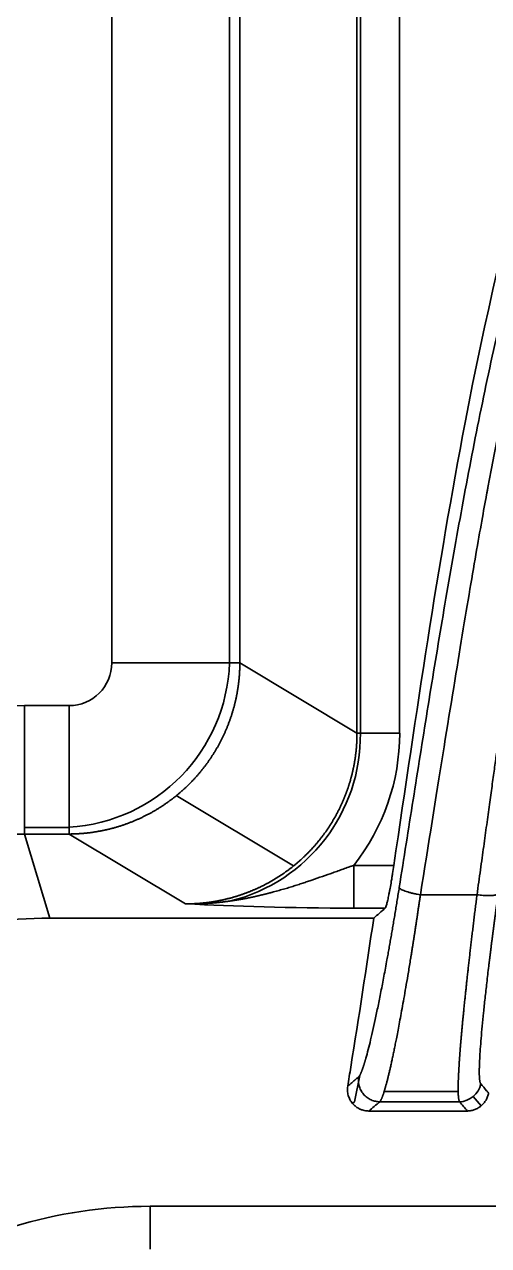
# Model space of a CAD drawing. Header units: millimetres. Extents: x 5 to 1651, y 545 to 1674.
# Drawn here: x 365.7 to 376.53, y 746.6 to 775.1 of the extents above; entities that cross this region are included whole.
import ezdxf

# ---------------------------------------------------------------- set-up
doc = ezdxf.new("R2010")
doc.units = ezdxf.units.MM
doc.layers.add('10', color=7, linetype='Continuous', true_color=0xffffff)

msp = doc.modelspace()

# ---------------------------------------------------------------- linework, layer by layer
at = {"layer": '10', "color": 7, "linetype": 'Continuous', "lineweight": 35}
for p, q in [((367.738, 760.2), (367.738, 896.879)), ((370.487, 896.879), (370.487, 760.2)), ((370.727, 896.879), (370.727, 760.2)), ((373.461, 758.562), (373.461, 806.556)), ((373.541, 806.551), (373.541, 758.562)), ((374.457, 806.54), (374.457, 758.562)), ((370.727, 760.2), (367.738, 760.2)), ((370.727, 760.2), (373.461, 758.562)), ((365.697, 759.203), (366.739, 759.203)), ((365.697, 756.207), (365.697, 759.203)), ((366.739, 756.207), (366.739, 759.203)), ((374.457, 758.562), (373.461, 758.562)), ((371.977, 755.463), (369.241, 757.102)), ((365.697, 756.356), (366.739, 756.356)), ((366.739, 756.207), (365.697, 756.207)), ((365.697, 756.207), (366.291, 754.244)), ((369.461, 754.576), (366.739, 756.207)), ((373.386, 755.476), (374.321, 755.476)), ((373.386, 754.477), (373.386, 755.476)), ((374.122, 754.477), (373.386, 754.477)), ((373.852, 754.244), (366.291, 754.244)), ((373.402, 749.958), (373.524, 750.571)), ((375.824, 750.203), (374.096, 750.203)), ((373.357, 749.92), (373.402, 749.958)), ((376.176, 750.083), (376.361, 749.867)), ((373.738, 749.744), (376.04, 749.744)), ((368.629, 747.52), (381.179, 747.52)), ((368.629, 746.522), (368.629, 747.52))]:
    msp.add_line(p, q, dxfattribs=at)
for centre, major_axis, ratio, start_param, end_param in [((366.734, 760.204), (0.862, -0.517), 0.99484, 5.254374, 6.820609), ((366.472, 760.361), (3.449, -2.066), 0.99484, 5.316369, 6.784767), ((365.708, 746.185), (3.773, -12.461), 0.998504, 2.848006, 3.435179), ((369.525, 758.532), (3.449, -2.066), 0.99484, 5.49991, 6.832552), ((369.438, 758.585), (4.312, -2.583), 0.99484, 6.155236, 6.820609), ((366.299, 744.23), (2.902, -9.585), 0.998504, 2.848006, 3.435179), ((368.638, 736.505), (3.192, -10.544), 0.998504, 2.848006, 3.435179)]:
    msp.add_ellipse(centre, major_axis=major_axis, ratio=ratio, start_param=start_param, end_param=end_param, dxfattribs=at)
for points, knots in [([(393.429, 828.539), (393.429, 823.864), (392.121, 815.206), (390.054, 802.407), (387.103, 792.701), (383.096, 785.323), (378.647, 777.155), (376.059, 767.403), (374.851, 759.05), (374.321, 755.476)], [0, 0, 0, 0, 0.185733, 0.344916, 0.5041, 0.588915, 0.67373, 0.866016, 1, 1, 1, 1]), ([(374.448, 754.96), (374.555, 755.637), (374.663, 756.319), (374.88, 757.691), (374.99, 758.382), (375.214, 759.773), (375.329, 760.473), (375.566, 761.881), (375.689, 762.59), (375.946, 764.015), (376.081, 764.732), (376.366, 766.173), (376.517, 766.898), (376.839, 768.356), (377.01, 769.088), (377.38, 770.561), (377.578, 771.301), (378.006, 772.789), (378.236, 773.537), (378.735, 775.039), (379.004, 775.794), (379.59, 777.312), (379.905, 778.074), (380.335, 779.032), (380.422, 779.224), (380.601, 779.609), (380.692, 779.801), (380.97, 780.379), (381.162, 780.765), (381.755, 781.929), (382.172, 782.71), (383.032, 784.289), (383.474, 785.086), (384.361, 786.703), (384.807, 787.522), (385.459, 788.773), (385.673, 789.194), (385.989, 789.831), (386.145, 790.152), (386.324, 790.528), (386.413, 790.718), (386.457, 790.812), (386.479, 790.86), (386.49, 790.883), (386.495, 790.895), (386.498, 790.901), (386.499, 790.904), (386.5, 790.905), (386.5, 790.906), (386.501, 790.907), (386.86, 791.685), (387.529, 793.251), (388.406, 795.624), (389.171, 798.016), (389.617, 799.618), (390.036, 801.223), (390.231, 802.027), (390.6, 803.634), (390.946, 805.242), (391.411, 807.648), (391.835, 810.045), (392.097, 811.633), (392.29, 812.819), (392.353, 813.213), (392.479, 814.001), (392.541, 814.393), (392.727, 815.568), (392.971, 817.128), (393.308, 819.445), (393.598, 821.744), (393.824, 824.025), (393.971, 826.29), (394.007, 827.791), (394.007, 828.539)], [0, 0, 0, 0, 0.03125, 0.03125, 0.0625, 0.0625, 0.09375, 0.09375, 0.125, 0.125, 0.15625, 0.15625, 0.1875, 0.1875, 0.21875, 0.21875, 0.25, 0.25, 0.28125, 0.28125, 0.3125, 0.3125, 0.34375, 0.34375, 0.351562, 0.351562, 0.359375, 0.359375, 0.375, 0.375, 0.40625, 0.40625, 0.4375, 0.4375, 0.46875, 0.46875, 0.484375, 0.484375, 0.492187, 0.496094, 0.498047, 0.499023, 0.499512, 0.499756, 0.499878, 0.499939, 0.499969, 0.499985, 0.499985, 0.5, 0.5, 0.53125, 0.5625, 0.59375, 0.625, 0.625, 0.65625, 0.65625, 0.6875, 0.71875, 0.75, 0.78125, 0.78125, 0.796875, 0.796875, 0.8125, 0.8125, 0.84375, 0.875, 0.90625, 0.9375, 0.96875, 1, 1, 1, 1]), ([(394.506, 828.539), (394.506, 827.272), (394.444, 825.856), (394.258, 823.506), (394.18, 822.685), (394.041, 821.398), (393.965, 820.741), (393.867, 819.949), (393.815, 819.547), (393.788, 819.344), (393.775, 819.243), (393.768, 819.192), (393.765, 819.166), (393.763, 819.154), (393.762, 819.147), (393.762, 819.144), (393.762, 819.143), (393.761, 819.142), (393.761, 819.141), (393.761, 819.141), (393.761, 819.141), (393.585, 817.818), (393.369, 816.339), (392.984, 813.888), (392.845, 813.033), (392.622, 811.691), (392.507, 811.006), (392.366, 810.181), (392.294, 809.762), (392.257, 809.551), (392.239, 809.445), (392.23, 809.392), (392.225, 809.366), (392.223, 809.354), (392.222, 809.347), (392.221, 809.343), (391.885, 807.411), (391.526, 805.577), (390.756, 802.102), (390.347, 800.459), (389.478, 797.364), (389.019, 795.912), (388.294, 793.877), (388.045, 793.222), (387.664, 792.275), (387.471, 791.811), (387.241, 791.285), (387.126, 791.025), (387.068, 790.897), (387.039, 790.833), (387.024, 790.801), (387.017, 790.785), (387.013, 790.777), (387.011, 790.773), (387.01, 790.771), (387.01, 790.77), (387.01, 790.769), (387.01, 790.769), (387.009, 790.769), (387.009, 790.769), (386.851, 790.423), (386.426, 789.546), (385.461, 787.676), (384.599, 786.061), (383.871, 784.711), (383.615, 784.238), (383.21, 783.494), (383.002, 783.113), (382.751, 782.654), (382.623, 782.421), (382.559, 782.303), (382.526, 782.244), (382.51, 782.214), (382.502, 782.199), (382.498, 782.192), (382.496, 782.188), (382.495, 782.187), (382.494, 782.186), (382.494, 782.185), (382.494, 782.185), (382.494, 782.185), (381.732, 780.796), (381.038, 779.364), (380.096, 777.152), (379.65, 776.03), (379.174, 774.693), (378.947, 774.018), (378.836, 773.678), (378.781, 773.508), (378.754, 773.423), (378.74, 773.38), (378.734, 773.359), (378.73, 773.348), (378.729, 773.343), (378.728, 773.34), (378.727, 773.339), (378.727, 773.338), (378.727, 773.338), (378.727, 773.338), (378.309, 772.017), (377.913, 770.589), (377.353, 768.286), (377.172, 767.491), (376.908, 766.26), (376.779, 765.634), (376.631, 764.886), (376.558, 764.508), (376.522, 764.317), (376.504, 764.222), (376.495, 764.174), (376.49, 764.15), (376.488, 764.138), (376.487, 764.132), (376.487, 764.129), (376.486, 764.128), (376.486, 764.127), (376.486, 764.127), (376.486, 764.127), (376.486, 764.127), (376.486, 764.126), (376.418, 763.764), (376.251, 762.831), (376.024, 761.482), (375.767, 759.925), (375.623, 759.042), (375.305, 757.071), (375.131, 755.982), (374.941, 754.79)], [0, 0, 0, 0, 0.0625, 0.0625, 0.09375, 0.09375, 0.109375, 0.117187, 0.121094, 0.123047, 0.124023, 0.124512, 0.124756, 0.124878, 0.124939, 0.124969, 0.124985, 0.124992, 0.124996, 0.124996, 0.125, 0.125, 0.1875, 0.1875, 0.21875, 0.21875, 0.234375, 0.242187, 0.246094, 0.248047, 0.249023, 0.249512, 0.249756, 0.249878, 0.249878, 0.25, 0.25, 0.3125, 0.3125, 0.375, 0.375, 0.4375, 0.4375, 0.46875, 0.46875, 0.484375, 0.492187, 0.496094, 0.498047, 0.499023, 0.499512, 0.499756, 0.499878, 0.499939, 0.499969, 0.499985, 0.499992, 0.499996, 0.499996, 0.5, 0.5, 0.53125, 0.5625, 0.59375, 0.59375, 0.609375, 0.609375, 0.617187, 0.621094, 0.623047, 0.624023, 0.624512, 0.624756, 0.624878, 0.624939, 0.624969, 0.624985, 0.624992, 0.624996, 0.624996, 0.625, 0.625, 0.6875, 0.6875, 0.71875, 0.734375, 0.742187, 0.746094, 0.748047, 0.749023, 0.749512, 0.749756, 0.749878, 0.749939, 0.749969, 0.749985, 0.749992, 0.749992, 0.75, 0.75, 0.8125, 0.8125, 0.84375, 0.84375, 0.859375, 0.867187, 0.871094, 0.873047, 0.874023, 0.874512, 0.874756, 0.874878, 0.874939, 0.874969, 0.874985, 0.874992, 0.874996, 0.874998, 0.874998, 0.875, 0.875, 0.90625, 0.9375, 0.9375, 0.96875, 0.96875, 1, 1, 1, 1]), ([(376.263, 754.79), (376.276, 754.888), (376.303, 755.082), (376.343, 755.368), (376.381, 755.644), (376.418, 755.912), (376.453, 756.17), (376.488, 756.419), (376.521, 756.659), (376.553, 756.889), (376.583, 757.11), (376.613, 757.322), (376.641, 757.525), (376.668, 757.718), (376.693, 757.903), (376.717, 758.078), (376.74, 758.243), (376.762, 758.4), (376.782, 758.547), (376.802, 758.685), (376.819, 758.813), (376.836, 758.933), (376.851, 759.043), (376.865, 759.144), (376.878, 759.235), (376.889, 759.318), (376.9, 759.391), (376.909, 759.454), (376.916, 759.509), (376.923, 759.554), (376.935, 759.643), (376.955, 759.78), (376.982, 759.966), (377.009, 760.151), (377.035, 760.334), (377.062, 760.515), (377.088, 760.695), (377.115, 760.873), (377.141, 761.05), (377.168, 761.225), (377.194, 761.398), (377.22, 761.57), (377.246, 761.74), (377.272, 761.909), (377.298, 762.076), (377.323, 762.241), (377.349, 762.405), (377.375, 762.567), (377.4, 762.727), (377.426, 762.886), (377.451, 763.043), (377.476, 763.199), (377.502, 763.353), (377.527, 763.505), (377.552, 763.656), (377.577, 763.805), (377.601, 763.953), (377.626, 764.099), (377.651, 764.243), (377.711, 764.592), (377.808, 765.141), (377.946, 765.887), (378.087, 766.619), (378.232, 767.337), (378.38, 768.041), (378.532, 768.732), (378.687, 769.409), (378.846, 770.072), (379.008, 770.721), (379.174, 771.356), (379.343, 771.977), (379.515, 772.584), (379.691, 773.178), (379.837, 773.651), (379.952, 774.01), (380.034, 774.26), (380.118, 774.511), (380.205, 774.764), (380.293, 775.017), (380.384, 775.272), (380.477, 775.527), (380.572, 775.784), (380.669, 776.043), (380.769, 776.302), (380.87, 776.563), (380.974, 776.824), (381.08, 777.087), (381.189, 777.351), (381.299, 777.617), (381.412, 777.883), (381.527, 778.151), (381.644, 778.42), (381.764, 778.69), (381.885, 778.961), (382.009, 779.233), (382.135, 779.507), (382.263, 779.781), (382.394, 780.057), (382.527, 780.334), (382.661, 780.613), (382.798, 780.892), (382.938, 781.173), (383.079, 781.455), (383.223, 781.738), (383.369, 782.022), (383.517, 782.308), (383.663, 782.587), (383.822, 782.886), (384.006, 783.233), (384.235, 783.662), (384.508, 784.173), (384.763, 784.649), (384.982, 785.06), (385.148, 785.371), (385.304, 785.665), (385.451, 785.942), (385.589, 786.202), (385.716, 786.445), (385.835, 786.671), (386.005, 786.998), (386.226, 787.425), (386.494, 787.955), (386.751, 788.47), (386.995, 788.97), (387.227, 789.454), (387.447, 789.923), (387.654, 790.376), (387.849, 790.815), (388.008, 791.184), (388.137, 791.491), (388.24, 791.74), (388.342, 791.99), (388.444, 792.242), (388.544, 792.496), (388.644, 792.751), (388.743, 793.008), (388.84, 793.267), (388.937, 793.527), (389.033, 793.789), (389.129, 794.053), (389.223, 794.319), (389.316, 794.586), (389.409, 794.855), (389.501, 795.125), (389.591, 795.397), (389.681, 795.671), (389.77, 795.947), (389.859, 796.224), (389.946, 796.503), (390.032, 796.784), (390.118, 797.066), (390.203, 797.35), (390.286, 797.635), (390.369, 797.923), (390.451, 798.212), (390.533, 798.502), (390.613, 798.795), (390.692, 799.089), (390.771, 799.385), (390.848, 799.682), (390.925, 799.981), (391.023, 800.368), (391.141, 800.847), (391.278, 801.423), (391.414, 802.016), (391.55, 802.625), (391.686, 803.249), (391.82, 803.89), (391.954, 804.547), (392.088, 805.221), (392.221, 805.91), (392.353, 806.615), (392.485, 807.337), (392.616, 808.075), (392.746, 808.828), (392.85, 809.446), (392.929, 809.922), (392.983, 810.248), (393.036, 810.572), (393.089, 810.893), (393.141, 811.211), (393.192, 811.527), (393.242, 811.84), (393.292, 812.15), (393.341, 812.457), (393.39, 812.762), (393.438, 813.064), (393.485, 813.363), (393.531, 813.66), (393.577, 813.954), (393.622, 814.245), (393.667, 814.533), (393.711, 814.819), (393.754, 815.102), (393.796, 815.382), (393.838, 815.66), (393.879, 815.935), (393.919, 816.207), (393.959, 816.476), (393.998, 816.743), (394.036, 817.007), (394.074, 817.268), (394.111, 817.527), (394.147, 817.783), (394.183, 818.036), (394.218, 818.286), (394.252, 818.534), (394.286, 818.779), (394.32, 819.032), (394.355, 819.294), (394.391, 819.564), (394.425, 819.833), (394.459, 820.1), (394.492, 820.365), (394.524, 820.628), (394.555, 820.89), (394.585, 821.15), (394.614, 821.408), (394.642, 821.665), (394.669, 821.919), (394.695, 822.172), (394.721, 822.423), (394.745, 822.673), (394.769, 822.92), (394.791, 823.166), (394.813, 823.41), (394.834, 823.653), (394.854, 823.893), (394.873, 824.132), (394.891, 824.369), (394.908, 824.605), (394.924, 824.838), (394.939, 825.07), (394.953, 825.3), (394.967, 825.528), (394.979, 825.755), (394.991, 825.979), (395.001, 826.202), (395.011, 826.424), (395.02, 826.643), (395.028, 826.861), (395.035, 827.077), (395.041, 827.291), (395.046, 827.503), (395.05, 827.714), (395.053, 827.923), (395.055, 828.13), (395.057, 828.335), (395.057, 828.472), (395.057, 828.539)], [0, 0, 0, 0, 0.00393, 0.007737, 0.011421, 0.014981, 0.018418, 0.021731, 0.024921, 0.027988, 0.030932, 0.033752, 0.036449, 0.039022, 0.041473, 0.0438, 0.046003, 0.048083, 0.05004, 0.051874, 0.053584, 0.055171, 0.056634, 0.057975, 0.059192, 0.060285, 0.061255, 0.062102, 0.062826, 0.063426, 0.063903, 0.066401, 0.068878, 0.071333, 0.073767, 0.076179, 0.078571, 0.080941, 0.083289, 0.085617, 0.087923, 0.090207, 0.092471, 0.094712, 0.096933, 0.099133, 0.101311, 0.103467, 0.105603, 0.107717, 0.10981, 0.111881, 0.113931, 0.11596, 0.117968, 0.119954, 0.121919, 0.123863, 0.125785, 0.127686, 0.137813, 0.147766, 0.157546, 0.167155, 0.176592, 0.185858, 0.194955, 0.203882, 0.212641, 0.221233, 0.229658, 0.237918, 0.246013, 0.253945, 0.25736, 0.260797, 0.264258, 0.267742, 0.27125, 0.274781, 0.278337, 0.281916, 0.285519, 0.289147, 0.292799, 0.296475, 0.300176, 0.303902, 0.307653, 0.311429, 0.315229, 0.319055, 0.322906, 0.326783, 0.330685, 0.334612, 0.338566, 0.342545, 0.34655, 0.350581, 0.354638, 0.358721, 0.362831, 0.366966, 0.371129, 0.375317, 0.379533, 0.383445, 0.388564, 0.394891, 0.402425, 0.411167, 0.416012, 0.420602, 0.424938, 0.429019, 0.432846, 0.436419, 0.439737, 0.442801, 0.450786, 0.458519, 0.466002, 0.473235, 0.480218, 0.486951, 0.493435, 0.499672, 0.50566, 0.509145, 0.512645, 0.516161, 0.519692, 0.52324, 0.526804, 0.530383, 0.533979, 0.537591, 0.54122, 0.544865, 0.548526, 0.552204, 0.555899, 0.559611, 0.56334, 0.567085, 0.570848, 0.574628, 0.578425, 0.582239, 0.586071, 0.58992, 0.593787, 0.597672, 0.601574, 0.605493, 0.609431, 0.613387, 0.61736, 0.621352, 0.625361, 0.629389, 0.636882, 0.644575, 0.652468, 0.660564, 0.668861, 0.67736, 0.686061, 0.694965, 0.704072, 0.713381, 0.722895, 0.732611, 0.742532, 0.752656, 0.756982, 0.761272, 0.765526, 0.769743, 0.773924, 0.778068, 0.782177, 0.786249, 0.790285, 0.794284, 0.798248, 0.802175, 0.806066, 0.80992, 0.813739, 0.817521, 0.821267, 0.824976, 0.828649, 0.832287, 0.835887, 0.839452, 0.842981, 0.846473, 0.849929, 0.853348, 0.856732, 0.860079, 0.863391, 0.866666, 0.869904, 0.873107, 0.876273, 0.879832, 0.883366, 0.886876, 0.890361, 0.893823, 0.89726, 0.900674, 0.904063, 0.907429, 0.91077, 0.914087, 0.917381, 0.92065, 0.923896, 0.927117, 0.930315, 0.933489, 0.936639, 0.939766, 0.942869, 0.945948, 0.949003, 0.952035, 0.955043, 0.958028, 0.960989, 0.963927, 0.966841, 0.969732, 0.972599, 0.975444, 0.978265, 0.981062, 0.983837, 0.986588, 0.989317, 0.992022, 0.994704, 0.997364, 1, 1, 1, 1]), ([(370.727, 760.2), (370.727, 760.189), (370.727, 760.167), (370.726, 760.134), (370.725, 760.101), (370.724, 760.068), (370.723, 760.034), (370.721, 760.001), (370.719, 759.968), (370.717, 759.935), (370.715, 759.902), (370.712, 759.869), (370.709, 759.836), (370.706, 759.803), (370.702, 759.77), (370.698, 759.737), (370.694, 759.703), (370.69, 759.67), (370.685, 759.637), (370.68, 759.604), (370.675, 759.571), (370.669, 759.538), (370.664, 759.505), (370.658, 759.472), (370.651, 759.439), (370.645, 759.406), (370.638, 759.373), (370.63, 759.34), (370.623, 759.307), (370.615, 759.275), (370.607, 759.242), (370.599, 759.209), (370.59, 759.176), (370.581, 759.144), (370.572, 759.111), (370.563, 759.079), (370.553, 759.046), (370.543, 759.014), (370.533, 758.981), (370.522, 758.949), (370.511, 758.917), (370.5, 758.885), (370.489, 758.853), (370.477, 758.821), (370.465, 758.789), (370.453, 758.757), (370.44, 758.725), (370.427, 758.693), (370.414, 758.662), (370.401, 758.63), (370.387, 758.599), (370.373, 758.567), (370.359, 758.536), (370.344, 758.505), (370.329, 758.474), (370.314, 758.443), (370.299, 758.412), (370.283, 758.381), (370.267, 758.351), (370.251, 758.32), (370.235, 758.29), (370.218, 758.259), (370.201, 758.229), (370.184, 758.199), (370.166, 758.169), (370.148, 758.139), (370.13, 758.11), (370.112, 758.08), (370.093, 758.051), (370.074, 758.022), (370.055, 757.993), (370.036, 757.964), (370.016, 757.935), (369.996, 757.906), (369.976, 757.878), (369.955, 757.849), (369.934, 757.821), (369.913, 757.793), (369.892, 757.765), (369.87, 757.738), (369.849, 757.71), (369.826, 757.683), (369.804, 757.656), (369.782, 757.629), (369.759, 757.602), (369.736, 757.575), (369.712, 757.549), (369.689, 757.522), (369.665, 757.496), (369.641, 757.47), (369.616, 757.445), (369.592, 757.419), (369.567, 757.394), (369.542, 757.369), (369.517, 757.344), (369.491, 757.319), (369.465, 757.295), (369.439, 757.27), (369.413, 757.246), (369.387, 757.223), (369.36, 757.199), (369.333, 757.176), (369.306, 757.152), (369.278, 757.129), (369.251, 757.107), (369.223, 757.084), (369.195, 757.062), (369.167, 757.04), (369.138, 757.018), (369.109, 756.997), (369.08, 756.975), (369.051, 756.954), (369.022, 756.933), (368.992, 756.913), (368.963, 756.893), (368.933, 756.872), (368.902, 756.853), (368.872, 756.833), (368.842, 756.814), (368.811, 756.795), (368.78, 756.776), (368.749, 756.758), (368.717, 756.739), (368.686, 756.721), (368.654, 756.704), (368.622, 756.686), (368.59, 756.669), (368.558, 756.652), (368.526, 756.636), (368.493, 756.62), (368.46, 756.604), (368.427, 756.588), (368.394, 756.572), (368.361, 756.557), (368.327, 756.542), (368.294, 756.528), (368.26, 756.514), (368.226, 756.5), (368.192, 756.486), (368.158, 756.473), (368.124, 756.46), (368.089, 756.447), (368.055, 756.435), (368.02, 756.423), (367.985, 756.411), (367.95, 756.399), (367.915, 756.388), (367.879, 756.377), (367.844, 756.367), (367.808, 756.357), (367.773, 756.347), (367.737, 756.337), (367.701, 756.328), (367.665, 756.319), (367.629, 756.311), (367.593, 756.302), (367.557, 756.294), (367.52, 756.287), (367.484, 756.28), (367.447, 756.273), (367.411, 756.266), (367.374, 756.26), (367.337, 756.254), (367.3, 756.248), (367.263, 756.243), (367.226, 756.238), (367.189, 756.234), (367.152, 756.23), (367.114, 756.226), (367.077, 756.222), (367.04, 756.219), (367.002, 756.216), (366.965, 756.214), (366.927, 756.212), (366.89, 756.21), (366.852, 756.209), (366.814, 756.208), (366.777, 756.207), (366.751, 756.207), (366.739, 756.207)], [0, 0, 0, 0, 0.005266, 0.010537, 0.015811, 0.021091, 0.026374, 0.031662, 0.036954, 0.042251, 0.047551, 0.052857, 0.058166, 0.06348, 0.068798, 0.074121, 0.079448, 0.084779, 0.090115, 0.095455, 0.100799, 0.106148, 0.111501, 0.116859, 0.12222, 0.127586, 0.132957, 0.138332, 0.143711, 0.149094, 0.154482, 0.159875, 0.165271, 0.170672, 0.176077, 0.181487, 0.186901, 0.192319, 0.197742, 0.203169, 0.2086, 0.214036, 0.219476, 0.224921, 0.23037, 0.235823, 0.24128, 0.246742, 0.252208, 0.257679, 0.263154, 0.268633, 0.274117, 0.279605, 0.285097, 0.290594, 0.296095, 0.301601, 0.307111, 0.312625, 0.318143, 0.323666, 0.329194, 0.334725, 0.340261, 0.345802, 0.351346, 0.356895, 0.362449, 0.368007, 0.373569, 0.379135, 0.384706, 0.390281, 0.395861, 0.401445, 0.407033, 0.412626, 0.418223, 0.423824, 0.42943, 0.43504, 0.440655, 0.446274, 0.451897, 0.457525, 0.463156, 0.468793, 0.474434, 0.480079, 0.485728, 0.491382, 0.49704, 0.502703, 0.508369, 0.514041, 0.519716, 0.525396, 0.531081, 0.536769, 0.542463, 0.54816, 0.553862, 0.559568, 0.565279, 0.570994, 0.576713, 0.582437, 0.588165, 0.593897, 0.599634, 0.605375, 0.611121, 0.616871, 0.622625, 0.628383, 0.634146, 0.639914, 0.645686, 0.651462, 0.657242, 0.663027, 0.668816, 0.67461, 0.680408, 0.68621, 0.692017, 0.697828, 0.703644, 0.709464, 0.715288, 0.721117, 0.72695, 0.732787, 0.738629, 0.744475, 0.750325, 0.75618, 0.762039, 0.767903, 0.773771, 0.779643, 0.78552, 0.791401, 0.797287, 0.803177, 0.809071, 0.81497, 0.820873, 0.82678, 0.832692, 0.838608, 0.844529, 0.850453, 0.856383, 0.862316, 0.868254, 0.874197, 0.880144, 0.886095, 0.89205, 0.89801, 0.903975, 0.909943, 0.915917, 0.921894, 0.927876, 0.933862, 0.939853, 0.945848, 0.951847, 0.957851, 0.963859, 0.969872, 0.975889, 0.98191, 0.987935, 0.993966, 1, 1, 1, 1]), ([(369.461, 754.576), (369.471, 754.576), (369.492, 754.576), (369.523, 754.577), (369.554, 754.577), (369.585, 754.578), (369.615, 754.579), (369.646, 754.58), (369.677, 754.582), (369.708, 754.584), (369.739, 754.586), (369.77, 754.588), (369.8, 754.59), (369.831, 754.593), (369.862, 754.596), (369.892, 754.599), (369.923, 754.602), (369.953, 754.606), (369.984, 754.61), (370.014, 754.614), (370.044, 754.618), (370.075, 754.623), (370.105, 754.628), (370.135, 754.633), (370.165, 754.638), (370.195, 754.643), (370.225, 754.649), (370.255, 754.655), (370.285, 754.661), (370.315, 754.667), (370.344, 754.674), (370.374, 754.68), (370.404, 754.687), (370.433, 754.695), (370.463, 754.702), (370.492, 754.71), (370.521, 754.717), (370.551, 754.726), (370.58, 754.734), (370.609, 754.742), (370.638, 754.751), (370.667, 754.76), (370.695, 754.769), (370.724, 754.778), (370.753, 754.788), (370.781, 754.798), (370.81, 754.808), (370.838, 754.818), (370.866, 754.828), (370.894, 754.839), (370.922, 754.85), (370.95, 754.861), (370.978, 754.872), (371.006, 754.883), (371.033, 754.895), (371.061, 754.907), (371.088, 754.919), (371.116, 754.931), (371.143, 754.943), (371.17, 754.956), (371.197, 754.969), (371.224, 754.982), (371.251, 754.995), (371.277, 755.008), (371.304, 755.022), (371.33, 755.035), (371.356, 755.049), (371.382, 755.063), (371.408, 755.078), (371.434, 755.092), (371.46, 755.107), (371.486, 755.122), (371.511, 755.137), (371.537, 755.152), (371.562, 755.167), (371.587, 755.183), (371.612, 755.198), (371.637, 755.214), (371.662, 755.23), (371.686, 755.247), (371.711, 755.263), (371.735, 755.28), (371.759, 755.296), (371.783, 755.313), (371.807, 755.33), (371.831, 755.348), (371.855, 755.365), (371.878, 755.383), (371.901, 755.4), (371.925, 755.418), (371.948, 755.436), (371.971, 755.454), (371.993, 755.473), (372.016, 755.491), (372.038, 755.51), (372.061, 755.529), (372.083, 755.548), (372.105, 755.567), (372.127, 755.586), (372.148, 755.605), (372.17, 755.625), (372.191, 755.645), (372.212, 755.665), (372.233, 755.685), (372.254, 755.705), (372.275, 755.725), (372.295, 755.745), (372.316, 755.766), (372.336, 755.786), (372.356, 755.807), (372.376, 755.828), (372.396, 755.849), (372.415, 755.87), (372.435, 755.892), (372.454, 755.913), (372.473, 755.935), (372.492, 755.956), (372.511, 755.978), (372.529, 756), (372.548, 756.022), (372.566, 756.044), (372.584, 756.067), (372.602, 756.089), (372.62, 756.112), (372.637, 756.134), (372.654, 756.157), (372.672, 756.18), (372.689, 756.203), (372.705, 756.226), (372.722, 756.249), (372.739, 756.272), (372.755, 756.296), (372.771, 756.319), (372.787, 756.343), (372.803, 756.366), (372.818, 756.39), (372.834, 756.414), (372.849, 756.438), (372.864, 756.462), (372.879, 756.486), (372.893, 756.51), (372.908, 756.535), (372.922, 756.559), (372.936, 756.584), (372.95, 756.608), (372.964, 756.633), (372.978, 756.658), (372.991, 756.682), (373.004, 756.707), (373.017, 756.732), (373.03, 756.757), (373.043, 756.782), (373.055, 756.808), (373.067, 756.833), (373.079, 756.858), (373.091, 756.884), (373.103, 756.909), (373.115, 756.935), (373.126, 756.96), (373.137, 756.986), (373.148, 757.012), (373.159, 757.037), (373.169, 757.063), (373.18, 757.089), (373.19, 757.115), (373.2, 757.141), (373.21, 757.167), (373.22, 757.193), (373.229, 757.219), (373.238, 757.246), (373.247, 757.272), (373.256, 757.298), (373.265, 757.325), (373.273, 757.351), (373.282, 757.377), (373.29, 757.404), (373.298, 757.43), (373.306, 757.457), (373.313, 757.484), (373.32, 757.51), (373.328, 757.537), (373.335, 757.564), (373.341, 757.59), (373.348, 757.617), (373.354, 757.644), (373.361, 757.671), (373.367, 757.698), (373.373, 757.724), (373.378, 757.751), (373.384, 757.778), (373.389, 757.805), (373.394, 757.832), (373.399, 757.859), (373.404, 757.886), (373.408, 757.913), (373.413, 757.94), (373.417, 757.967), (373.421, 757.994), (373.424, 758.021), (373.428, 758.048), (373.431, 758.075), (373.435, 758.102), (373.438, 758.129), (373.44, 758.156), (373.443, 758.183), (373.446, 758.21), (373.448, 758.238), (373.45, 758.265), (373.452, 758.292), (373.454, 758.319), (373.455, 758.346), (373.456, 758.373), (373.458, 758.4), (373.459, 758.427), (373.459, 758.454), (373.46, 758.481), (373.46, 758.508), (373.461, 758.535), (373.461, 758.553), (373.461, 758.562)], [0, 0, 0, 0, 0.004943, 0.009882, 0.014818, 0.01975, 0.02468, 0.029606, 0.034529, 0.039448, 0.044365, 0.049278, 0.054188, 0.059094, 0.063997, 0.068897, 0.073794, 0.078688, 0.083578, 0.088465, 0.093349, 0.098229, 0.103106, 0.10798, 0.112851, 0.117719, 0.122583, 0.127444, 0.132302, 0.137157, 0.142008, 0.146857, 0.151702, 0.156543, 0.161382, 0.166217, 0.17105, 0.175879, 0.180704, 0.185527, 0.190346, 0.195163, 0.199976, 0.204786, 0.209592, 0.214396, 0.219196, 0.223993, 0.228787, 0.233578, 0.238365, 0.24315, 0.247931, 0.252709, 0.257484, 0.262256, 0.267025, 0.27179, 0.276553, 0.281312, 0.286068, 0.290821, 0.295571, 0.300317, 0.305061, 0.309801, 0.314538, 0.319273, 0.324004, 0.328732, 0.333456, 0.338178, 0.342897, 0.347612, 0.352325, 0.357034, 0.36174, 0.366443, 0.371143, 0.37584, 0.380534, 0.385225, 0.389912, 0.394597, 0.399278, 0.403957, 0.408632, 0.413304, 0.417973, 0.42264, 0.427303, 0.431963, 0.43662, 0.441274, 0.445925, 0.450572, 0.455217, 0.459859, 0.464498, 0.469133, 0.473766, 0.478396, 0.483022, 0.487646, 0.492266, 0.496884, 0.501498, 0.50611, 0.510719, 0.515324, 0.519927, 0.524526, 0.529123, 0.533716, 0.538307, 0.542894, 0.547479, 0.55206, 0.556639, 0.561215, 0.565787, 0.570357, 0.574924, 0.579487, 0.584048, 0.588606, 0.593161, 0.597713, 0.602262, 0.606808, 0.611351, 0.615891, 0.620428, 0.624963, 0.629494, 0.634022, 0.638548, 0.643071, 0.64759, 0.652107, 0.656621, 0.661132, 0.66564, 0.670145, 0.674647, 0.679147, 0.683643, 0.688137, 0.692627, 0.697115, 0.7016, 0.706082, 0.710561, 0.715038, 0.719511, 0.723982, 0.728449, 0.732914, 0.737376, 0.741835, 0.746292, 0.750745, 0.755196, 0.759644, 0.764089, 0.768531, 0.77297, 0.777406, 0.78184, 0.786271, 0.790699, 0.795124, 0.799546, 0.803966, 0.808383, 0.812797, 0.817208, 0.821616, 0.826022, 0.830425, 0.834825, 0.839222, 0.843617, 0.848008, 0.852397, 0.856784, 0.861167, 0.865548, 0.869926, 0.874301, 0.878673, 0.883043, 0.88741, 0.891774, 0.896136, 0.900494, 0.90485, 0.909204, 0.913554, 0.917902, 0.922247, 0.92659, 0.930929, 0.935266, 0.939601, 0.943932, 0.948261, 0.952588, 0.956911, 0.961232, 0.96555, 0.969866, 0.974179, 0.978489, 0.982796, 0.987101, 0.991404, 0.995703, 1, 1, 1, 1]), ([(365.697, 756.207), (365.68, 756.207), (365.647, 756.207), (365.598, 756.206), (365.549, 756.206), (365.499, 756.205), (365.45, 756.204), (365.401, 756.203), (365.351, 756.201), (365.302, 756.199), (365.253, 756.197), (365.203, 756.195), (365.154, 756.192), (365.105, 756.189), (365.056, 756.186), (365.006, 756.183), (364.957, 756.18), (364.908, 756.176), (364.859, 756.172), (364.81, 756.168), (364.76, 756.163), (364.711, 756.158), (364.662, 756.153), (364.613, 756.148), (364.564, 756.143), (364.515, 756.137), (364.466, 756.131), (364.417, 756.125), (364.368, 756.118), (364.319, 756.112), (364.271, 756.105), (364.222, 756.098), (364.173, 756.09), (364.124, 756.083), (364.075, 756.075), (364.027, 756.067), (363.978, 756.058), (363.93, 756.05), (363.881, 756.041), (363.833, 756.032), (363.784, 756.022), (363.736, 756.013), (363.687, 756.003), (363.639, 755.993), (363.591, 755.983), (363.543, 755.972), (363.494, 755.961), (363.446, 755.95), (363.398, 755.939), (363.35, 755.928), (363.302, 755.916), (363.254, 755.904), (363.207, 755.892), (363.159, 755.879), (363.111, 755.867), (363.064, 755.854), (363.016, 755.841), (362.968, 755.827), (362.921, 755.814), (362.874, 755.8), (362.826, 755.786), (362.779, 755.772), (362.732, 755.757), (362.685, 755.742), (362.638, 755.727), (362.591, 755.712), (362.544, 755.697), (362.497, 755.681), (362.451, 755.665), (362.404, 755.649), (362.357, 755.632), (362.311, 755.616), (362.265, 755.599), (362.218, 755.582), (362.172, 755.565), (362.126, 755.547), (362.08, 755.529), (362.034, 755.511), (361.988, 755.493), (361.942, 755.475), (361.897, 755.456), (361.851, 755.437), (361.806, 755.418), (361.76, 755.399), (361.715, 755.379), (361.67, 755.359), (361.625, 755.339), (361.58, 755.319), (361.535, 755.299), (361.49, 755.278), (361.445, 755.257), (361.401, 755.236), (361.356, 755.215), (361.312, 755.193), (361.267, 755.171), (361.223, 755.149), (361.179, 755.127), (361.135, 755.105), (361.091, 755.082), (361.048, 755.059), (361.004, 755.036), (360.961, 755.013), (360.917, 754.989), (360.874, 754.965), (360.831, 754.941), (360.788, 754.917), (360.745, 754.893), (360.702, 754.868), (360.659, 754.843), (360.617, 754.818), (360.574, 754.793), (360.532, 754.768), (360.49, 754.742), (360.448, 754.716), (360.406, 754.69), (360.364, 754.664), (360.323, 754.638), (360.281, 754.611), (360.24, 754.584), (360.198, 754.557), (360.171, 754.539), (360.157, 754.53)], [0, 0, 0, 0, 0.008405, 0.016809, 0.025213, 0.033618, 0.042022, 0.050426, 0.05883, 0.067235, 0.075639, 0.084043, 0.092447, 0.100851, 0.109254, 0.117658, 0.126062, 0.134466, 0.14287, 0.151273, 0.159677, 0.16808, 0.176484, 0.184887, 0.193291, 0.201694, 0.210098, 0.218501, 0.226904, 0.235308, 0.243711, 0.252114, 0.260517, 0.26892, 0.277324, 0.285727, 0.29413, 0.302533, 0.310936, 0.319339, 0.327742, 0.336145, 0.344548, 0.352951, 0.361354, 0.369756, 0.378159, 0.386562, 0.394965, 0.403368, 0.411771, 0.420174, 0.428576, 0.436979, 0.445382, 0.453785, 0.462188, 0.47059, 0.478993, 0.487396, 0.495799, 0.504201, 0.512604, 0.521007, 0.52941, 0.537812, 0.546215, 0.554618, 0.563021, 0.571424, 0.579826, 0.588229, 0.596632, 0.605035, 0.613438, 0.621841, 0.630244, 0.638646, 0.647049, 0.655452, 0.663855, 0.672258, 0.680661, 0.689064, 0.697467, 0.70587, 0.714273, 0.722676, 0.73108, 0.739483, 0.747886, 0.756289, 0.764692, 0.773096, 0.781499, 0.789902, 0.798306, 0.806709, 0.815113, 0.823516, 0.83192, 0.840323, 0.848727, 0.85713, 0.865534, 0.873938, 0.882342, 0.890746, 0.899149, 0.907553, 0.915957, 0.924361, 0.932765, 0.94117, 0.949574, 0.957978, 0.966382, 0.974787, 0.983191, 0.991595, 1, 1, 1, 1]), ([(369.461, 754.576), (369.473, 754.576), (369.497, 754.576), (369.533, 754.576), (369.569, 754.576), (369.604, 754.576), (369.639, 754.576), (369.674, 754.577), (369.709, 754.578), (369.743, 754.578), (369.777, 754.58), (369.81, 754.581), (369.844, 754.582), (369.877, 754.584), (369.909, 754.585), (369.942, 754.587), (369.974, 754.589), (370.005, 754.591), (370.037, 754.594), (370.068, 754.596), (370.099, 754.598), (370.129, 754.601), (370.159, 754.604), (370.189, 754.606), (370.218, 754.609), (370.248, 754.612), (370.277, 754.615), (370.305, 754.619), (370.334, 754.622), (370.362, 754.625), (370.389, 754.629), (370.417, 754.632), (370.444, 754.635), (370.47, 754.639), (370.497, 754.643), (370.523, 754.646), (370.549, 754.65), (370.574, 754.654), (370.599, 754.658), (370.624, 754.662), (370.649, 754.666), (370.673, 754.67), (370.697, 754.674), (370.721, 754.678), (370.744, 754.682), (370.767, 754.686), (370.79, 754.69), (370.812, 754.694), (370.834, 754.698), (370.856, 754.702), (370.878, 754.706), (370.899, 754.71), (370.92, 754.714), (370.94, 754.719), (370.96, 754.723), (370.98, 754.727), (371, 754.731), (371.019, 754.735), (371.038, 754.739), (371.057, 754.743), (371.075, 754.747), (371.093, 754.751), (371.111, 754.755), (371.128, 754.759), (371.145, 754.763), (371.162, 754.767), (371.178, 754.771), (371.194, 754.775), (371.21, 754.778), (371.226, 754.782), (371.241, 754.786), (371.256, 754.789), (371.27, 754.793), (371.284, 754.796), (371.298, 754.8), (371.312, 754.803), (371.325, 754.806), (371.338, 754.81), (371.35, 754.813), (371.363, 754.816), (371.374, 754.819), (371.386, 754.822), (371.397, 754.825), (371.408, 754.828), (371.419, 754.831), (371.429, 754.833), (371.459, 754.841), (371.508, 754.854), (371.576, 754.872), (371.643, 754.891), (371.709, 754.91), (371.774, 754.928), (371.837, 754.947), (371.899, 754.966), (371.961, 754.985), (372.021, 755.004), (372.08, 755.023), (372.138, 755.041), (372.194, 755.06), (372.25, 755.078), (372.304, 755.097), (372.357, 755.115), (372.475, 755.155), (372.654, 755.217), (372.858, 755.289), (373.019, 755.346), (373.121, 755.382), (373.202, 755.411), (373.256, 755.43), (373.302, 755.446), (373.332, 755.457), (373.355, 755.465), (373.367, 755.47), (373.377, 755.473), (373.381, 755.475), (373.384, 755.476), (373.385, 755.476), (373.385, 755.477)], [0, 0, 0, 0, 0.009126, 0.018172, 0.02714, 0.03603, 0.044842, 0.053576, 0.062233, 0.070812, 0.079314, 0.08774, 0.096089, 0.104361, 0.112557, 0.120677, 0.128721, 0.136688, 0.14458, 0.152396, 0.160136, 0.1678, 0.175388, 0.182901, 0.190338, 0.197699, 0.204985, 0.212194, 0.219328, 0.226387, 0.233369, 0.240276, 0.247106, 0.253861, 0.260539, 0.267142, 0.273668, 0.280118, 0.286492, 0.292789, 0.299009, 0.305153, 0.31122, 0.317211, 0.323124, 0.32896, 0.334719, 0.3404, 0.346005, 0.351531, 0.35698, 0.362351, 0.367644, 0.372858, 0.377995, 0.383053, 0.388033, 0.392934, 0.397756, 0.402499, 0.407163, 0.411748, 0.416253, 0.420679, 0.425026, 0.429292, 0.433479, 0.437585, 0.441612, 0.445558, 0.449423, 0.453208, 0.456912, 0.460536, 0.464078, 0.467539, 0.470919, 0.474217, 0.477434, 0.48057, 0.483623, 0.486595, 0.489485, 0.492293, 0.495018, 0.497661, 0.500222, 0.517974, 0.53545, 0.552648, 0.569568, 0.586206, 0.602563, 0.618637, 0.634424, 0.649924, 0.665134, 0.680053, 0.694677, 0.709005, 0.723034, 0.736761, 0.750185, 0.814383, 0.875192, 0.906941, 0.93771, 0.953418, 0.968938, 0.978862, 0.988314, 0.991706, 0.996537, 0.998025, 0.999098, 0.999756, 1, 1, 1, 1]), ([(374.321, 755.476), (374.312, 755.412), (374.302, 755.349), (374.287, 755.257), (374.283, 755.227), (374.275, 755.181), (374.273, 755.166), (374.268, 755.136), (374.265, 755.121), (374.253, 755.048), (374.243, 754.992), (374.228, 754.912), (374.224, 754.886), (374.216, 754.849), (374.214, 754.836), (374.209, 754.812), (374.207, 754.801), (374.196, 754.743), (374.187, 754.702), (374.177, 754.656), (374.175, 754.647), (374.171, 754.629), (374.169, 754.621), (374.163, 754.597), (374.159, 754.582), (374.149, 754.542), (374.142, 754.521), (374.134, 754.498), (374.131, 754.492), (374.127, 754.482), (374.124, 754.479), (374.122, 754.477)], [0, 0, 0, 0, 0.125, 0.125, 0.1875, 0.1875, 0.21875, 0.21875, 0.25, 0.25, 0.375, 0.375, 0.4375, 0.4375, 0.46875, 0.46875, 0.5, 0.5, 0.625, 0.625, 0.65625, 0.65625, 0.6875, 0.6875, 0.75, 0.75, 0.875, 0.875, 0.9375, 0.9375, 1, 1, 1, 1]), ([(373.499, 750.538), (373.499, 750.539), (373.501, 750.54), (373.503, 750.542), (373.505, 750.545), (373.507, 750.547), (373.51, 750.55), (373.512, 750.553), (373.514, 750.556), (373.517, 750.56), (373.519, 750.563), (373.522, 750.567), (373.524, 750.571), (373.527, 750.576), (373.529, 750.58), (373.532, 750.585), (373.534, 750.59), (373.537, 750.595), (373.54, 750.6), (373.542, 750.606), (373.545, 750.612), (373.548, 750.618), (373.551, 750.624), (373.553, 750.63), (373.556, 750.637), (373.559, 750.644), (373.562, 750.651), (373.565, 750.658), (373.568, 750.665), (373.571, 750.673), (373.574, 750.681), (373.577, 750.689), (373.58, 750.698), (373.583, 750.706), (373.586, 750.715), (373.59, 750.724), (373.593, 750.733), (373.596, 750.742), (373.599, 750.752), (373.603, 750.762), (373.606, 750.772), (373.61, 750.782), (373.613, 750.793), (373.616, 750.803), (373.62, 750.814), (373.623, 750.825), (373.627, 750.837), (373.63, 750.848), (373.634, 750.86), (373.638, 750.872), (373.641, 750.884), (373.645, 750.896), (373.649, 750.909), (373.653, 750.922), (373.672, 750.987), (373.708, 751.118), (373.764, 751.34), (373.824, 751.593), (373.886, 751.876), (373.952, 752.187), (374.02, 752.525), (374.09, 752.886), (374.141, 753.163), (374.173, 753.339), (374.185, 753.405), (374.197, 753.472), (374.209, 753.54), (374.221, 753.607), (374.233, 753.676), (374.245, 753.744), (374.257, 753.813), (374.269, 753.882), (374.281, 753.951), (374.293, 754.021), (374.305, 754.091), (374.317, 754.162), (374.329, 754.233), (374.341, 754.304), (374.353, 754.376), (374.365, 754.447), (374.376, 754.52), (374.388, 754.592), (374.4, 754.665), (374.412, 754.738), (374.424, 754.812), (374.436, 754.886), (374.444, 754.936), (374.448, 754.96)], [0, 0, 0, 0, 0.004737, 0.00947, 0.014199, 0.018925, 0.023648, 0.028368, 0.033085, 0.037799, 0.042511, 0.047221, 0.051929, 0.056635, 0.061339, 0.066042, 0.070743, 0.075444, 0.080143, 0.084842, 0.08954, 0.094238, 0.098936, 0.103634, 0.108332, 0.113031, 0.11773, 0.12243, 0.127131, 0.131833, 0.136537, 0.141242, 0.145949, 0.150658, 0.155369, 0.160082, 0.164798, 0.169516, 0.174238, 0.178962, 0.18369, 0.188421, 0.193155, 0.197894, 0.202636, 0.207383, 0.212134, 0.216889, 0.221649, 0.226414, 0.231184, 0.23596, 0.24074, 0.245527, 0.250319, 0.313386, 0.375812, 0.438014, 0.500409, 0.562888, 0.625051, 0.687298, 0.750024, 0.760555, 0.771062, 0.781548, 0.792014, 0.802462, 0.812894, 0.823311, 0.833715, 0.844109, 0.854494, 0.864872, 0.875245, 0.885615, 0.895983, 0.906352, 0.916723, 0.927099, 0.93748, 0.94787, 0.958269, 0.96868, 0.979104, 0.989543, 1, 1, 1, 1]), ([(374.941, 754.79), (374.94, 754.777), (374.936, 754.751), (374.93, 754.712), (374.925, 754.674), (374.919, 754.635), (374.913, 754.597), (374.907, 754.558), (374.902, 754.52), (374.896, 754.481), (374.89, 754.443), (374.885, 754.405), (374.879, 754.366), (374.873, 754.328), (374.868, 754.29), (374.862, 754.252), (374.856, 754.214), (374.851, 754.176), (374.845, 754.139), (374.839, 754.101), (374.833, 754.063), (374.828, 754.026), (374.822, 753.988), (374.816, 753.951), (374.81, 753.913), (374.805, 753.876), (374.799, 753.839), (374.793, 753.802), (374.787, 753.765), (374.782, 753.728), (374.776, 753.691), (374.77, 753.655), (374.764, 753.618), (374.758, 753.581), (374.753, 753.545), (374.747, 753.509), (374.741, 753.472), (374.735, 753.436), (374.73, 753.4), (374.724, 753.364), (374.718, 753.329), (374.697, 753.2), (374.662, 752.985), (374.613, 752.698), (374.567, 752.434), (374.524, 752.192), (374.484, 751.971), (374.447, 751.771), (374.412, 751.591), (374.386, 751.458), (374.368, 751.363), (374.355, 751.302), (374.343, 751.242), (374.331, 751.184), (374.32, 751.127), (374.308, 751.072), (374.296, 751.018), (374.285, 750.965), (374.274, 750.914), (374.263, 750.864), (374.253, 750.816), (374.242, 750.769), (374.232, 750.724), (374.222, 750.68), (374.212, 750.637), (374.202, 750.596), (374.192, 750.556), (374.183, 750.518), (374.174, 750.481), (374.165, 750.445), (374.156, 750.411), (374.147, 750.378), (374.138, 750.346), (374.13, 750.316), (374.122, 750.287), (374.114, 750.26), (374.106, 750.233), (374.098, 750.208), (374.091, 750.184), (374.084, 750.162), (374.077, 750.141), (374.07, 750.121), (374.063, 750.102), (374.056, 750.084), (374.05, 750.068), (374.044, 750.052), (374.038, 750.038), (374.032, 750.025), (374.026, 750.013), (374.021, 750.002), (374.015, 749.993), (374.01, 749.984), (374.005, 749.976), (374.001, 749.97), (373.996, 749.964), (373.993, 749.961), (373.992, 749.96)], [0, 0, 0, 0, 0.004991, 0.009982, 0.014975, 0.019968, 0.024961, 0.029956, 0.034951, 0.039947, 0.044944, 0.049941, 0.05494, 0.059939, 0.064938, 0.069939, 0.07494, 0.079942, 0.084944, 0.089947, 0.094951, 0.099956, 0.104962, 0.109968, 0.114975, 0.119982, 0.12499, 0.129999, 0.135009, 0.140019, 0.14503, 0.150042, 0.155054, 0.160067, 0.165081, 0.170095, 0.175111, 0.180126, 0.185143, 0.19016, 0.195178, 0.200197, 0.244634, 0.287068, 0.327499, 0.365926, 0.402346, 0.43676, 0.469167, 0.499566, 0.511733, 0.523842, 0.535894, 0.547888, 0.559825, 0.571705, 0.583527, 0.595292, 0.607, 0.61865, 0.630244, 0.641779, 0.653258, 0.664679, 0.676042, 0.687349, 0.698597, 0.709789, 0.720922, 0.731999, 0.743018, 0.753979, 0.764883, 0.77573, 0.78652, 0.797253, 0.807929, 0.818548, 0.82911, 0.839615, 0.850064, 0.860456, 0.870791, 0.88107, 0.891292, 0.901457, 0.911566, 0.921619, 0.931614, 0.941553, 0.951436, 0.961262, 0.971031, 0.980744, 0.9904, 1, 1, 1, 1]), ([(375.856, 749.96), (375.855, 749.961), (375.855, 749.962), (375.853, 749.964), (375.852, 749.967), (375.85, 749.969), (375.849, 749.972), (375.848, 749.975), (375.846, 749.979), (375.845, 749.982), (375.844, 749.986), (375.843, 749.99), (375.842, 749.994), (375.841, 749.999), (375.839, 750.004), (375.838, 750.009), (375.837, 750.014), (375.836, 750.019), (375.836, 750.025), (375.835, 750.03), (375.834, 750.037), (375.833, 750.043), (375.832, 750.049), (375.831, 750.056), (375.831, 750.063), (375.83, 750.07), (375.829, 750.077), (375.829, 750.085), (375.828, 750.093), (375.827, 750.101), (375.827, 750.109), (375.826, 750.118), (375.826, 750.126), (375.826, 750.135), (375.825, 750.144), (375.825, 750.154), (375.825, 750.163), (375.824, 750.173), (375.824, 750.183), (375.824, 750.194), (375.824, 750.204), (375.823, 750.215), (375.823, 750.226), (375.823, 750.237), (375.823, 750.248), (375.823, 750.26), (375.823, 750.272), (375.823, 750.284), (375.823, 750.296), (375.823, 750.309), (375.824, 750.321), (375.824, 750.334), (375.824, 750.347), (375.824, 750.361), (375.825, 750.374), (375.825, 750.388), (375.825, 750.402), (375.826, 750.417), (375.826, 750.431), (375.826, 750.446), (375.827, 750.461), (375.827, 750.476), (375.828, 750.491), (375.829, 750.507), (375.829, 750.522), (375.83, 750.538), (375.831, 750.555), (375.831, 750.571), (375.832, 750.588), (375.833, 750.605), (375.834, 750.622), (375.835, 750.639), (375.835, 750.656), (375.836, 750.674), (375.837, 750.692), (375.838, 750.71), (375.839, 750.729), (375.84, 750.747), (375.842, 750.766), (375.843, 750.785), (375.844, 750.804), (375.845, 750.823), (375.846, 750.843), (375.848, 750.863), (375.849, 750.883), (375.85, 750.903), (375.852, 750.923), (375.853, 750.944), (375.854, 750.965), (375.856, 750.986), (375.857, 751.007), (375.859, 751.028), (375.861, 751.05), (375.862, 751.072), (375.864, 751.094), (375.865, 751.116), (375.867, 751.138), (375.869, 751.161), (375.871, 751.184), (375.873, 751.207), (375.874, 751.23), (375.876, 751.253), (375.878, 751.277), (375.88, 751.301), (375.882, 751.325), (375.884, 751.349), (375.886, 751.373), (375.888, 751.398), (375.891, 751.428), (375.894, 751.463), (375.897, 751.504), (375.901, 751.546), (375.905, 751.588), (375.909, 751.631), (375.913, 751.675), (375.917, 751.719), (375.921, 751.764), (375.926, 751.81), (375.93, 751.856), (375.934, 751.903), (375.939, 751.95), (375.944, 751.999), (375.949, 752.047), (375.954, 752.097), (375.959, 752.147), (375.964, 752.197), (375.969, 752.249), (375.974, 752.301), (375.98, 752.353), (375.985, 752.407), (375.991, 752.46), (375.997, 752.515), (376.003, 752.57), (376.009, 752.626), (376.015, 752.682), (376.021, 752.739), (376.027, 752.797), (376.033, 752.855), (376.04, 752.914), (376.046, 752.973), (376.053, 753.033), (376.06, 753.094), (376.067, 753.155), (376.074, 753.217), (376.081, 753.279), (376.088, 753.342), (376.095, 753.406), (376.103, 753.47), (376.11, 753.535), (376.118, 753.6), (376.126, 753.666), (376.133, 753.732), (376.141, 753.799), (376.149, 753.867), (376.157, 753.935), (376.166, 754.003), (376.174, 754.073), (376.182, 754.142), (376.191, 754.212), (376.199, 754.283), (376.208, 754.354), (376.217, 754.425), (376.226, 754.497), (376.235, 754.57), (376.244, 754.643), (376.253, 754.716), (376.26, 754.765), (376.263, 754.79)], [0, 0, 0, 0, 0.004588, 0.009177, 0.013768, 0.01836, 0.022954, 0.027549, 0.032146, 0.036744, 0.041344, 0.045945, 0.050548, 0.055152, 0.059758, 0.064365, 0.068973, 0.073584, 0.078195, 0.082808, 0.087423, 0.092039, 0.096657, 0.101276, 0.105897, 0.110519, 0.115143, 0.119768, 0.124395, 0.129023, 0.133653, 0.138284, 0.142917, 0.147552, 0.152188, 0.156825, 0.161464, 0.166105, 0.170747, 0.175391, 0.180036, 0.184683, 0.189331, 0.193981, 0.198633, 0.203286, 0.207941, 0.212597, 0.217255, 0.221915, 0.226576, 0.231239, 0.235904, 0.240571, 0.245239, 0.249908, 0.25458, 0.259253, 0.263928, 0.268604, 0.273283, 0.277963, 0.282645, 0.287328, 0.292013, 0.2967, 0.301389, 0.306079, 0.310772, 0.315465, 0.320161, 0.324859, 0.329558, 0.334259, 0.338961, 0.343666, 0.348372, 0.35308, 0.357789, 0.362501, 0.367214, 0.371929, 0.376645, 0.381364, 0.386084, 0.390806, 0.39553, 0.400255, 0.404982, 0.409711, 0.414442, 0.419174, 0.423909, 0.428645, 0.433382, 0.438122, 0.442863, 0.447606, 0.452351, 0.457098, 0.461846, 0.466596, 0.471349, 0.476102, 0.480858, 0.485616, 0.490375, 0.495136, 0.499899, 0.507616, 0.515365, 0.523145, 0.530956, 0.538799, 0.546674, 0.554581, 0.562519, 0.570489, 0.578491, 0.586525, 0.59459, 0.602687, 0.610815, 0.618976, 0.627168, 0.635392, 0.643648, 0.651935, 0.660254, 0.668605, 0.676987, 0.685402, 0.693848, 0.702325, 0.710835, 0.719376, 0.727949, 0.736553, 0.745189, 0.753857, 0.762557, 0.771289, 0.780052, 0.788848, 0.797675, 0.806534, 0.815425, 0.824349, 0.833304, 0.842292, 0.851312, 0.860364, 0.869448, 0.878564, 0.887712, 0.896893, 0.906106, 0.915351, 0.924628, 0.933937, 0.943278, 0.952652, 0.962057, 0.971495, 0.980964, 0.990466, 1, 1, 1, 1]), ([(376.757, 754.813), (376.755, 754.802), (376.752, 754.78), (376.747, 754.746), (376.743, 754.713), (376.738, 754.679), (376.733, 754.646), (376.729, 754.612), (376.724, 754.579), (376.72, 754.546), (376.715, 754.513), (376.711, 754.48), (376.706, 754.447), (376.702, 754.414), (376.698, 754.381), (376.693, 754.348), (376.689, 754.315), (376.684, 754.283), (376.68, 754.25), (376.676, 754.218), (376.671, 754.185), (376.667, 754.153), (376.663, 754.12), (376.659, 754.088), (376.654, 754.056), (376.65, 754.024), (376.646, 753.992), (376.642, 753.96), (376.638, 753.928), (376.634, 753.896), (376.63, 753.864), (376.625, 753.833), (376.621, 753.801), (376.617, 753.769), (376.613, 753.738), (376.609, 753.707), (376.605, 753.675), (376.601, 753.644), (376.597, 753.613), (376.593, 753.582), (376.59, 753.551), (376.586, 753.52), (376.582, 753.489), (376.578, 753.458), (376.574, 753.427), (376.57, 753.396), (376.566, 753.366), (376.563, 753.335), (376.559, 753.304), (376.555, 753.274), (376.551, 753.244), (376.548, 753.213), (376.544, 753.183), (376.54, 753.153), (376.522, 753.001), (376.491, 752.735), (376.45, 752.372), (376.414, 752.033), (376.383, 751.721), (376.358, 751.436), (376.338, 751.182), (376.324, 750.96), (376.319, 750.824), (376.317, 750.75), (376.317, 750.725), (376.316, 750.7), (376.316, 750.677), (376.316, 750.654), (376.316, 750.632), (376.316, 750.611), (376.317, 750.591), (376.317, 750.572), (376.318, 750.554), (376.319, 750.536), (376.32, 750.52), (376.321, 750.504), (376.322, 750.489), (376.323, 750.475), (376.325, 750.462), (376.327, 750.45), (376.329, 750.439), (376.331, 750.428), (376.333, 750.419), (376.335, 750.41), (376.338, 750.403), (376.34, 750.396), (376.343, 750.39), (376.346, 750.385), (376.348, 750.382), (376.349, 750.381)], [0, 0, 0, 0, 0.004746, 0.009489, 0.014228, 0.018963, 0.023695, 0.028424, 0.03315, 0.037873, 0.042593, 0.047311, 0.052027, 0.05674, 0.061451, 0.066161, 0.070869, 0.075576, 0.080281, 0.084985, 0.089688, 0.094391, 0.099093, 0.103794, 0.108495, 0.113197, 0.117898, 0.122599, 0.127301, 0.132004, 0.136708, 0.141412, 0.146118, 0.150825, 0.155533, 0.160243, 0.164955, 0.169669, 0.174386, 0.179104, 0.183825, 0.188549, 0.193276, 0.198006, 0.202739, 0.207476, 0.212216, 0.21696, 0.221707, 0.226459, 0.231216, 0.235976, 0.240741, 0.245511, 0.250286, 0.313114, 0.375423, 0.437618, 0.500112, 0.562421, 0.624532, 0.686872, 0.749871, 0.759593, 0.769294, 0.778976, 0.78864, 0.798288, 0.807922, 0.817542, 0.827151, 0.836751, 0.846342, 0.855926, 0.865506, 0.875082, 0.884656, 0.89423, 0.903806, 0.913384, 0.922968, 0.932557, 0.942155, 0.951762, 0.961381, 0.971012, 0.980658, 0.99032, 1, 1, 1, 1]), ([(373.852, 754.244), (373.681, 753.101), (373.482, 751.796), (373.269, 750.472), (373.245, 750.323)], [0, 0, 0, 0, 0.887664, 1, 1, 1, 1]), ([(373.245, 750.323), (373.309, 750.377), (373.373, 750.432), (373.458, 750.503), (373.478, 750.521), (373.499, 750.538)], [0, 0, 0, 0, 0.758083, 0.758083, 1, 1, 1, 1]), ([(373.738, 749.744), (373.702, 749.744), (373.666, 749.748), (373.614, 749.759), (373.596, 749.764), (373.57, 749.773), (373.562, 749.776), (373.545, 749.782), (373.537, 749.786), (373.496, 749.805), (373.465, 749.823), (373.429, 749.851), (373.422, 749.856), (373.408, 749.868), (373.388, 749.886), (373.357, 749.918), (373.335, 749.947), (373.315, 749.977), (373.306, 749.993), (373.28, 750.04), (373.267, 750.074), (373.252, 750.126), (373.249, 750.143), (373.243, 750.179), (373.239, 750.215), (373.239, 750.251), (373.24, 750.287), (373.242, 750.305), (373.245, 750.323)], [0, 0, 0, 0, 0.125, 0.125, 0.1875, 0.1875, 0.21875, 0.21875, 0.25, 0.25, 0.375, 0.375, 0.40625, 0.40625, 0.4375, 0.5, 0.5625, 0.5625, 0.625, 0.625, 0.75, 0.75, 0.8125, 0.8125, 0.875, 0.9375, 0.9375, 1, 1, 1, 1]), ([(376.349, 750.38), (376.396, 750.326), (376.442, 750.271), (376.503, 750.199), (376.518, 750.182), (376.533, 750.164)], [0, 0, 0, 0, 0.757883, 0.757883, 1, 1, 1, 1]), ([(376.533, 750.164), (376.528, 750.135), (376.521, 750.107), (376.506, 750.066), (376.5, 750.052), (376.488, 750.026), (376.481, 750.013), (376.458, 749.975), (376.441, 749.951), (376.413, 749.918), (376.403, 749.907), (376.383, 749.886), (376.372, 749.876), (376.338, 749.848), (376.315, 749.831), (376.277, 749.808), (376.265, 749.801), (376.238, 749.788), (376.225, 749.782), (376.184, 749.766), (376.156, 749.758), (376.113, 749.75), (376.099, 749.747), (376.07, 749.745), (376.055, 749.744), (376.04, 749.744)], [0, 0, 0, 0, 0.125, 0.125, 0.1875, 0.1875, 0.25, 0.25, 0.375, 0.375, 0.4375, 0.4375, 0.5, 0.5, 0.625, 0.625, 0.6875, 0.6875, 0.75, 0.75, 0.875, 0.875, 0.9375, 0.9375, 1, 1, 1, 1])]:
    msp.add_open_spline(points, degree=3, knots=knots, dxfattribs=at)
for points, weights in [([(374.941, 754.79), (374.459, 754.864), (374.448, 754.96)], [0.999988007758, 0.715192799986, 0.99993704425]), ([(376.263, 754.79), (376.72, 754.729), (376.756, 754.813)], [0.999904371944, 0.734825359105, 1]), ([(373.992, 749.96), (373.408, 749.962), (373.499, 750.538)], [1, 0.649902128387, 1])]:
    msp.add_rational_spline(points, weights, degree=2, dxfattribs=at)
for points in [[(374.941, 754.79), (375.382, 754.79), (375.822, 754.79), (376.263, 754.79)], [(373.386, 754.477), (371.885, 754.477), (370.609, 754.528), (369.461, 754.576)], [(374.122, 754.477), (374.032, 754.399), (373.942, 754.322), (373.852, 754.244)], [(375.856, 749.96), (376.091, 749.961), (376.312, 750.149), (376.349, 750.381)], [(373.992, 749.96), (373.907, 749.888), (373.823, 749.816), (373.738, 749.744)], [(373.992, 749.96), (374.613, 749.96), (375.235, 749.96), (375.856, 749.96)], [(376.04, 749.744), (375.979, 749.816), (375.917, 749.888), (375.856, 749.96)]]:
    msp.add_open_spline(points, degree=3, dxfattribs=at)

doc.saveas('drawing.dxf')
